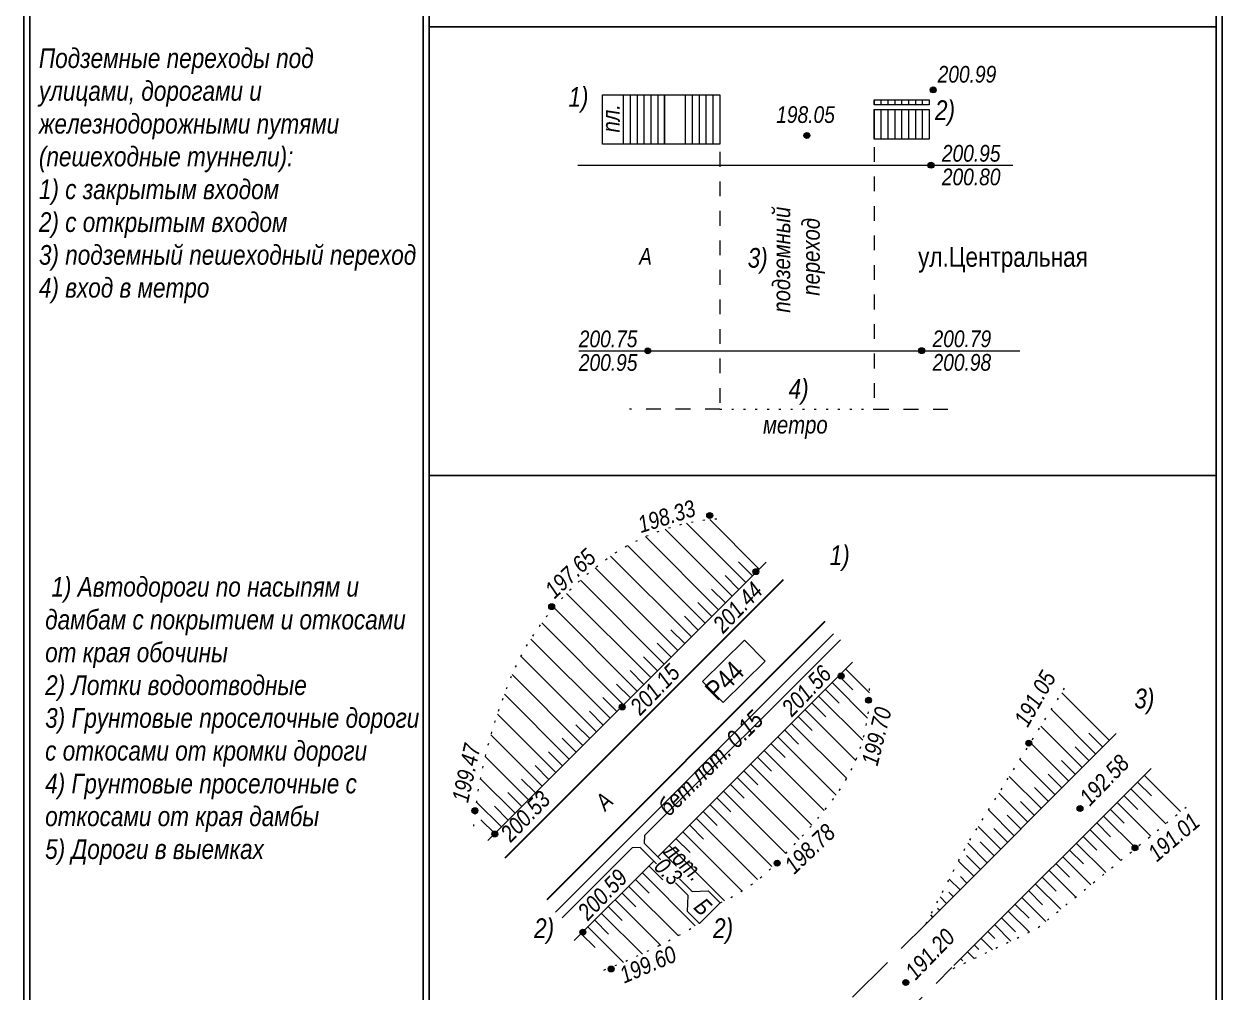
# Model space of a CAD drawing. Header units: metres. Extents: x -331 to 695, y -18 to 691.
# Drawn here: x 64.8 to 125.7, y 543.9 to 593.1 of the extents above; entities that cross this region are included whole.
import ezdxf
from ezdxf.enums import TextEntityAlignment as Align

# ---------------------------------------------------------------- set-up
doc = ezdxf.new("R2010")
doc.units = ezdxf.units.M
for name, pattern in [('СП-0.2х1.0', [1.2, 0.2, -1]), ('СП-1.5х1.5', [3, 1.5, -1.5]), ('СП-5х2', [7, 5, -2])]:
    doc.linetypes.add(name, pattern=pattern)
doc.layers.add('06 Ливневая канализация', color=7, linetype='Continuous', lineweight=30, true_color=0xa55200)
doc.layers.add('17 Рельеф', color=7, linetype='Continuous', lineweight=15, true_color=0xa55200)
doc.layers.add('15 Дорожная сеть', color=7, linetype='Continuous', lineweight=20)
doc.styles.add('СП_Д', font='ARIALNI.TTF')
doc.styles.add('СП_Р', font='ARIALN.TTF')

# ---------------------------------------------------------------- blocks, each defined once
blk = doc.blocks.new('*U779')
at = {"color": 0, "insert": (0, 0), "char_height": 1.7, "attachment_point": 8, "style": 'СП_Д', "bg_fill": 3, "box_fill_scale": 1, "bg_fill_color": 256, "bg_fill_transparency": 0}
blk.add_mtext('А', dxfattribs=at)
blk = doc.blocks.new('*U21')
at = {"color": 0, "lineweight": -2}
blk.add_lwpolyline([(0, 4, 0, 0.8, 0), (0, 2.6, 0, 0, 0), (0, 0, 0, 0, 0)], format="xyseb", dxfattribs=at)
blk = doc.blocks.new('*U563')
at = {"color": 0, "linetype": 'ByBlock', "lineweight": -2, "style": 'СП_Д'}
blk.add_attdef('АБК', text='', height=1.8, dxfattribs=at).set_placement((0, 0), align=Align.CENTER)
blk = doc.blocks.new('*U781')
at = {"color": 0, "insert": (0.12, 0), "char_height": 1.7, "attachment_point": 8, "style": 'СП_Д', "bg_fill": 3, "box_fill_scale": 1, "bg_fill_color": 256, "bg_fill_transparency": 0}
blk.add_mtext('Б', dxfattribs=at)
blk = doc.blocks.new('*U607')
at = {"style": 'СП_Р'}
blk.add_attdef('УЛИЦА', text='', height=2, dxfattribs=at).set_placement((0, 0), align=Align.MIDDLE)
blk = doc.blocks.new('СП_Точка')
at = {"linetype": 'Continuous', "lineweight": -2}
h = blk.add_hatch(color=0, dxfattribs=at)
h.dxf.hatch_style = 1
h.paths.add_polyline_path([(-0.15, 0, 1), (0.15, 0, 1)])
at = {"color": 0, "linetype": 'Continuous', "lineweight": 0}
blk.add_circle((0, 0), 0.15, dxfattribs=at)
blk = doc.blocks.new('*U697')
at = {"color": 0, "linetype": 'Continuous', "lineweight": -2, "xscale": 2, "yscale": 2, "zscale": 2}
blk.add_blockref('СП_Точка', (0, 0), dxfattribs=at)
at = {"color": 0, "linetype": 'Continuous', "lineweight": 15, "style": 'СП_Д'}
blk.add_attdef('Z', text='', height=1.7, dxfattribs=at).set_placement((0.57, 2.45), align=Align.TOP_LEFT)
blk = doc.blocks.new('*U698')
at = {"color": 0, "linetype": 'Continuous', "lineweight": -2, "xscale": 2, "yscale": 2, "zscale": 2}
blk.add_blockref('СП_Точка', (0, 0), dxfattribs=at)
at = {"color": 0, "linetype": 'Continuous', "lineweight": 15, "style": 'СП_Д'}
blk.add_attdef('Z', text='', height=1.7, dxfattribs=at).set_placement((-2.83, 2.99), align=Align.TOP_LEFT)
blk = doc.blocks.new('*U289')
at = {"color": 0, "lineweight": -2}
for p, q in [((0, 3), (0, 0)), ((0.7, 3), (0.7, 0)), ((1.4, 3), (1.4, 0)), ((2.1, 3), (2.1, 0)), ((2.8, 3), (2.8, 0)), ((3.5, 3), (3.5, 0)), ((4.2, 3), (4.2, 0)), ((4.9, 3), (4.9, 0))]:
    blk.add_line(p, q, dxfattribs=at)
blk.add_lwpolyline([(5.6, 3), (5.6, 0), (0, 0), (0, 3), (5.6, 3)], dxfattribs=at)
blk = doc.blocks.new('*U290')
at = {"color": 0, "lineweight": -2}
for p, q in [((0, 0.5), (0, 0)), ((0.7, 0.5), (0.7, 0)), ((1.4, 0.5), (1.4, 0)), ((2.1, 0.5), (2.1, 0)), ((2.8, 0.5), (2.8, 0)), ((3.5, 0.5), (3.5, 0)), ((4.2, 0.5), (4.2, 0)), ((4.9, 0.5), (4.9, 0))]:
    blk.add_line(p, q, dxfattribs=at)
blk.add_lwpolyline([(5.6, 0.5), (5.6, 0), (0, 0), (0, 0.5), (5.6, 0.5)], dxfattribs=at)
blk = doc.blocks.new('*U699')
at = {"color": 0, "linetype": 'Continuous', "lineweight": -2, "xscale": 2, "yscale": 2, "zscale": 2}
blk.add_blockref('СП_Точка', (0, 0), dxfattribs=at)
at = {"color": 0, "linetype": 'Continuous', "lineweight": 15, "style": 'СП_Д'}
blk.add_attdef('Z', text='', height=1.7, rotation=17.5463, dxfattribs=at).set_placement((-7.21, -0.07), align=Align.TOP_LEFT)
blk = doc.blocks.new('*U693')
at = {"color": 0, "linetype": 'Continuous', "lineweight": -2, "xscale": 2, "yscale": 2, "zscale": 2}
blk.add_blockref('СП_Точка', (0, 0), dxfattribs=at)
at = {"color": 0, "linetype": 'Continuous', "lineweight": 15, "style": 'СП_Д'}
blk.add_attdef('Z', text='', height=1.7, rotation=43.1246, dxfattribs=at).set_placement((-0.67, 2.17), align=Align.TOP_LEFT)
blk = doc.blocks.new('*U694')
at = {"color": 0, "linetype": 'Continuous', "lineweight": -2, "xscale": 2, "yscale": 2, "zscale": 2}
blk.add_blockref('СП_Точка', (0, 0), dxfattribs=at)
at = {"color": 0, "linetype": 'Continuous', "lineweight": 15, "style": 'СП_Д'}
blk.add_attdef('Z', text='', height=1.7, rotation=77.3456, dxfattribs=at).set_placement((-2.3, 1.39), align=Align.TOP_LEFT)
blk = doc.blocks.new('*U695')
at = {"color": 0, "linetype": 'Continuous', "lineweight": -2, "xscale": 2, "yscale": 2, "zscale": 2}
blk.add_blockref('СП_Точка', (0, 0), dxfattribs=at)
at = {"color": 0, "linetype": 'Continuous', "lineweight": 15, "style": 'СП_Д'}
blk.add_attdef('Z', text='', height=1.7, rotation=45.9184, dxfattribs=at).set_placement((0.49, 0.35), align=Align.TOP_LEFT)
blk = doc.blocks.new('*U696')
at = {"color": 0, "linetype": 'Continuous', "lineweight": -2, "xscale": 2, "yscale": 2, "zscale": 2}
blk.add_blockref('СП_Точка', (0, 0), dxfattribs=at)
at = {"color": 0, "linetype": 'Continuous', "lineweight": 15, "style": 'СП_Д'}
blk.add_attdef('Z', text='', height=1.7, rotation=45.9184, dxfattribs=at).set_placement((0.71, 0.34), align=Align.TOP_LEFT)
blk = doc.blocks.new('*U701')
at = {"color": 0, "linetype": 'Continuous', "lineweight": -2, "xscale": 2, "yscale": 2, "zscale": 2}
blk.add_blockref('СП_Точка', (0, 0), dxfattribs=at)
at = {"color": 0, "linetype": 'Continuous', "lineweight": 15, "style": 'СП_Д'}
blk.add_attdef('Z', text='', height=1.7, rotation=45.9184, dxfattribs=at).set_placement((-4.46, -5.08), align=Align.TOP_LEFT)
blk = doc.blocks.new('*U702')
at = {"color": 0, "linetype": 'Continuous', "lineweight": -2, "xscale": 2, "yscale": 2, "zscale": 2}
blk.add_blockref('СП_Точка', (0, 0), dxfattribs=at)
at = {"color": 0, "linetype": 'Continuous', "lineweight": 15, "style": 'СП_Д'}
blk.add_attdef('Z', text='', height=1.7, rotation=45.9184, dxfattribs=at).set_placement((-0.63, 2.36), align=Align.TOP_LEFT)
blk = doc.blocks.new('*U703')
at = {"color": 0, "linetype": 'Continuous', "lineweight": -2, "xscale": 2, "yscale": 2, "zscale": 2}
blk.add_blockref('СП_Точка', (0, 0), dxfattribs=at)
at = {"color": 0, "linetype": 'Continuous', "lineweight": 15, "style": 'СП_Д'}
blk.add_attdef('Z', text='', height=1.7, rotation=45.9184, dxfattribs=at).set_placement((-6.14, -2.96), align=Align.TOP_LEFT)
blk = doc.blocks.new('*U704')
at = {"color": 0, "linetype": 'Continuous', "lineweight": -2, "xscale": 2, "yscale": 2, "zscale": 2}
blk.add_blockref('СП_Точка', (0, 0), dxfattribs=at)
at = {"color": 0, "linetype": 'Continuous', "lineweight": 15, "style": 'СП_Д'}
blk.add_attdef('Z', text='', height=1.7, rotation=23.2163, dxfattribs=at).set_placement((0.93, 0.19), align=Align.TOP_LEFT)
blk = doc.blocks.new('*U674')
at = {"color": 0, "linetype": 'Continuous', "lineweight": -2, "xscale": 2, "yscale": 2, "zscale": 2}
blk.add_blockref('СП_Точка', (0, 0), dxfattribs=at)
at = {"color": 0, "linetype": 'Continuous', "lineweight": 15, "style": 'СП_Д'}
blk.add_attdef('Z', text='', height=1.7, rotation=43.553, dxfattribs=at).set_placement((0.78, 0.23), align=Align.TOP_LEFT)
blk = doc.blocks.new('*U675')
at = {"color": 0, "linetype": 'Continuous', "lineweight": -2, "xscale": 2, "yscale": 2, "zscale": 2}
blk.add_blockref('СП_Точка', (0, 0), dxfattribs=at)
at = {"color": 0, "linetype": 'Continuous', "lineweight": 15, "style": 'СП_Д'}
blk.add_attdef('Z', text='', height=1.7, rotation=75.8774, dxfattribs=at).set_placement((-0.68, -6.06), align=Align.TOP_LEFT)
blk = doc.blocks.new('*U706')
at = {"color": 0, "linetype": 'Continuous', "lineweight": -2, "xscale": 2, "yscale": 2, "zscale": 2}
blk.add_blockref('СП_Точка', (0, 0), dxfattribs=at)
at = {"color": 0, "linetype": 'Continuous', "lineweight": 15, "style": 'СП_Д'}
blk.add_attdef('Z', text='', height=1.7, rotation=45.9184, dxfattribs=at).set_placement((-0.03, 1.56), align=Align.TOP_LEFT)
blk = doc.blocks.new('*U707')
at = {"color": 0, "linetype": 'Continuous', "lineweight": -2, "xscale": 2, "yscale": 2, "zscale": 2}
blk.add_blockref('СП_Точка', (0, 0), dxfattribs=at)
at = {"color": 0, "linetype": 'Continuous', "lineweight": 15, "style": 'СП_Д'}
blk.add_attdef('Z', text='', height=1.7, rotation=60.4531, dxfattribs=at).set_placement((-1.45, 2.62), align=Align.TOP_LEFT)
blk = doc.blocks.new('*U708')
at = {"color": 0, "linetype": 'Continuous', "lineweight": -2, "xscale": 2, "yscale": 2, "zscale": 2}
blk.add_blockref('СП_Точка', (0, 0), dxfattribs=at)
at = {"color": 0, "linetype": 'Continuous', "lineweight": 15, "style": 'СП_Д'}
blk.add_attdef('Z', text='', height=1.7, rotation=40.5332, dxfattribs=at).set_placement((1.34, -0.02), align=Align.TOP_LEFT)
blk = doc.blocks.new('*U281')
at = {"color": 0, "lineweight": -2}
for p, q in [((2.1, 5), (2.1, 0)), ((2.8, 5), (2.8, 0)), ((3.5, 5), (3.5, 0)), ((4.2, 5), (4.2, 0)), ((4.9, 5), (4.9, 0)), ((5.6, 5), (5.6, 0))]:
    blk.add_line(p, q, dxfattribs=at)
blk.add_lwpolyline([(6.3, 5), (6.3, 0), (0, 0), (0, 5), (6.3, 5)], dxfattribs=at)
blk = doc.blocks.new('*U282')
at = {"color": 0, "lineweight": -2}
for p, q in [((2.1, 5), (2.1, 0)), ((2.8, 5), (2.8, 0)), ((3.5, 5), (3.5, 0)), ((4.2, 5), (4.2, 0)), ((4.9, 5), (4.9, 0))]:
    blk.add_line(p, q, dxfattribs=at)
blk.add_lwpolyline([(5.6, 5), (5.6, 0), (0, 0), (0, 5), (5.6, 5)], dxfattribs=at)
blk = doc.blocks.new('*U727')
at = {"color": 0, "linetype": 'Continuous', "lineweight": 15, "style": 'СП_Д'}
blk.add_attdef('d-_001', (-3.46, -0.89), '', height=1.8, dxfattribs=at)
blk = doc.blocks.new('*U660')
at = {"color": 0, "linetype": 'Continuous', "lineweight": 15}
blk.add_line((-5.78, -3.94), (-0.41, -0.28), dxfattribs=at)
at = {"color": 0, "linetype": 'Continuous', "lineweight": -2, "xscale": 2, "yscale": 2, "zscale": 2}
blk.add_blockref('СП_Точка', (0, 0), dxfattribs=at)
at = {"color": 0, "linetype": 'Continuous', "lineweight": 15, "style": 'СП_Д'}
for tag, p in [('Z', (-5.89, -3.6)), ('H', (-4.54, -5.58))]:
    blk.add_attdef(tag, text='', height=1.7, rotation=34.3186, dxfattribs=at).set_placement(p, align=Align.BOTTOM_LEFT)
blk = doc.blocks.new('*U661')
at = {"color": 0, "linetype": 'Continuous', "lineweight": -2, "xscale": 2, "yscale": 2, "zscale": 2}
blk.add_blockref('СП_Точка', (0, 0), dxfattribs=at)
at = {"color": 0, "linetype": 'Continuous', "lineweight": 15, "style": 'СП_Д'}
for tag, p in [('Z', (0.83, 0.96)), ('H', (2.18, -1.03))]:
    blk.add_attdef(tag, text='', height=1.7, rotation=34.2271, dxfattribs=at).set_placement(p, align=Align.BOTTOM_LEFT)
blk = doc.blocks.new('*U662')
at = {"color": 0, "linetype": 'Continuous', "lineweight": -2, "xscale": 2, "yscale": 2, "zscale": 2}
blk.add_blockref('СП_Точка', (0, 0), dxfattribs=at)
at = {"color": 0, "linetype": 'Continuous', "lineweight": 15, "style": 'СП_Д'}
for tag, p in [('H', (-0.16, 2.4)), ('Z', (1.19, 0.42))]:
    blk.add_attdef(tag, text='', height=1.7, rotation=34.2189, dxfattribs=at).set_placement(p, align=Align.TOP_LEFT)
blk = doc.blocks.new('*U628')
at = {"color": 0, "linetype": 'Continuous', "lineweight": -2}
blk.add_lwpolyline([(-3, -1.5), (3, -1.5), (3, 1.5), (-3, 1.5)], close=True, dxfattribs=at)
at = {"color": 0, "linetype": 'Continuous', "lineweight": -2, "style": 'СП_Р'}
blk.add_attdef('ИНДЕКС_001', (-0.95, -1), '', height=2, dxfattribs=at)

msp = doc.modelspace()

# ---------------------------------------------------------------- linework, layer by layer
at = {"ltscale": 0.5}
msp.add_lwpolyline([(65.1, 514.504), (85.1, 514.504), (85.1, 674.235), (65.1, 674.235)], close=True, dxfattribs=at)
at = {"color": 253, "ltscale": 0.5}
for points in [[(85.4, 592.929), (125.4, 592.929)], [(85.4, 570.129), (125.4, 570.129)]]:
    msp.add_lwpolyline(points, dxfattribs=at)
at = {"layer": '15 Дорожная сеть', "linetype": 'СП-1.5х1.5', "lineweight": 15, "ltscale": 0.5}
msp.add_lwpolyline([(108.013, 586.819), (108.013, 573.491), (111.989, 573.491)], dxfattribs=at)
at = {"layer": '15 Дорожная сеть', "linetype": 'Continuous', "lineweight": 15, "ltscale": 0.5}
for points in [[(92.955, 585.904), (115.062, 585.904)], [(94.354, 576.46), (115.426, 576.46)]]:
    msp.add_lwpolyline(points, dxfattribs=at)
at = {"layer": '15 Дорожная сеть', "linetype": 'СП-0.2х1.0', "lineweight": 15, "ltscale": 0.5, "flags": 128}
msp.add_lwpolyline([(100.174, 573.491), (108.013, 573.491)], dxfattribs=at)
at = {"layer": '15 Дорожная сеть', "linetype": 'Continuous', "lineweight": 30, "ltscale": 0.5}
for points in [[(89.267, 550.689), (103.409, 564.831)], [(91.388, 548.568), (105.53, 562.71)]]:
    msp.add_lwpolyline(points, dxfattribs=at)
at = {"layer": '15 Дорожная сеть', "linetype": 'Continuous', "ltscale": 0.5}
msp.add_lwpolyline([(106.298, 561.777), (96.35, 551.829), (96.327, 551.426), (98.774, 548.979), (99.585, 549.012), (100.196, 548.401), (99.141, 547.345), (98.529, 547.957), (98.562, 548.767), (96.115, 551.214), (95.713, 551.192), (92.156, 547.635)], dxfattribs=at)
at = {"layer": '15 Дорожная сеть', "linetype": 'СП-5х2', "lineweight": 15, "ltscale": 0.5, "flags": 128}
for points in [[(92.056, 528.768), (110.66, 547.335)], [(93.842, 526.982), (111.97, 545.11)]]:
    msp.add_lwpolyline(points, dxfattribs=at)
at = {"layer": '17 Рельеф', "color": 0, "linetype": 'СП-0.2х1.0', "lineweight": 15, "ltscale": 0.5, "flags": 128}
for points in [[(87.665, 552.291, -0.066833), (89.167, 558.827, -0.148671), (93.848, 565.446, -0.162328), (100.3, 567.94)], [(100.196, 548.401, 0.101694), (103.524, 550.917, 0.034015), (105.948, 553.688, 0.18234), (107.759, 559.789)], [(94.277, 544.986, 0.039869), (99.141, 547.345, 0.169655)]]:
    msp.add_lwpolyline(points, format="xyb", dxfattribs=at)
at = {"layer": '17 Рельеф', "color": 0, "lineweight": 15, "ltscale": 0.5}
for points in [[(98.472, 567.698), (101.49, 564.68)], [(99.659, 567.891), (102.18, 565.37)], [(96.393, 567.018), (100.11, 563.301)], [(100.8, 563.99), (97.389, 567.402)], [(99.421, 562.611), (95.473, 566.559)], [(94.622, 566.03), (98.731, 561.921)], [(88.383, 551.573), (102.525, 565.715)], [(98.041, 561.231), (93.836, 565.436)], [(101.128, 565.732), (101.835, 565.025)], [(97.351, 560.541), (93.084, 564.808)], [(100.438, 565.042), (101.145, 564.335)], [(92.381, 564.131), (96.661, 559.851)], [(99.748, 564.353), (100.455, 563.646)], [(91.727, 563.406), (95.971, 559.161)], [(99.766, 562.956), (99.058, 563.663)], [(98.369, 562.973), (99.076, 562.266)], [(95.281, 558.472), (91.121, 562.632)], [(97.679, 562.283), (98.386, 561.576)], [(94.592, 557.782), (90.566, 561.807)], [(97.696, 560.886), (96.989, 561.593)], [(90.063, 560.931), (93.902, 557.092)], [(96.299, 560.903), (97.006, 560.196)], [(97.021, 550.733), (106.918, 560.629)], [(107.782, 559.076), (106.573, 560.284)], [(89.615, 559.999), (93.212, 556.402)], [(95.609, 560.213), (96.316, 559.506)], [(106.228, 559.94), (106.935, 559.232)], [(94.919, 559.524), (95.626, 558.817)], [(106.246, 558.543), (105.538, 559.25)], [(105.883, 559.595), (107.682, 557.796)], [(92.522, 555.712), (89.228, 559.006)], [(94.229, 558.834), (94.936, 558.127)], [(104.849, 558.56), (105.556, 557.853)], [(107.436, 556.663), (105.194, 558.905)], [(88.868, 557.986), (91.832, 555.022)], [(94.247, 557.437), (93.54, 558.144)], [(104.866, 557.163), (104.159, 557.87)], [(104.504, 558.215), (107.077, 555.642)], [(92.85, 557.454), (93.557, 556.747)], [(103.814, 557.525), (106.623, 554.716)], [(88.54, 556.934), (91.142, 554.332)], [(92.16, 556.764), (92.867, 556.057)], [(103.124, 556.835), (106.085, 553.874)], [(104.176, 556.473), (103.469, 557.18)], [(92.177, 555.367), (91.47, 556.074)], [(105.484, 553.095), (102.434, 556.145)], [(102.779, 556.49), (103.486, 555.783)], [(88.252, 555.843), (90.452, 553.643)], [(101.744, 555.455), (104.856, 552.344)], [(102.796, 555.093), (102.089, 555.8)], [(90.78, 555.384), (91.487, 554.677)], [(102.106, 554.403), (101.399, 555.111)], [(88.008, 554.707), (89.763, 552.953)], [(90.797, 553.987), (90.09, 554.695)], [(100.709, 554.421), (101.417, 553.714)], [(104.202, 551.618), (101.054, 554.766)], [(89.4, 554.005), (90.107, 553.298)], [(100.727, 553.024), (100.02, 553.731)], [(100.365, 554.076), (103.524, 550.917)], [(89.073, 552.263), (87.81, 553.525)], [(88.71, 553.315), (89.418, 552.608)], [(99.33, 553.041), (100.037, 552.334)], [(88.021, 552.625), (88.728, 551.918)], [(92.776, 546.487), (96.809, 550.52)], [(95.898, 548.195), (95.191, 548.902)], [(94.501, 548.212), (95.208, 547.505)], [(97.166, 546.237), (94.846, 548.557)], [(94.518, 546.815), (93.811, 547.522)], [(94.156, 547.867), (96.237, 545.786)], [(93.466, 547.177), (95.274, 545.369)], [(93.828, 546.125), (93.121, 546.832)]]:
    msp.add_lwpolyline(points, dxfattribs=at)
at = {"layer": '17 Рельеф', "color": 0, "linetype": 'СП-0.2х1.0', "lineweight": 15, "ltscale": 0.5, "flags": 128}
for points in [[(110.66, 547.335), (112.789, 551.458), (117.821, 559.503)], [(112.036, 545.068), (116.289, 547.086), (123.978, 553.347)]]:
    msp.add_lwpolyline(points, dxfattribs=at)
at = {"layer": '17 Рельеф', "color": 0, "linetype": 'Continuous', "lineweight": 15, "ltscale": 0.5}
for points in [[(119.979, 556.655), (117.555, 559.079)], [(119.289, 555.964), (117.024, 558.229)], [(118.598, 555.274), (116.493, 557.38)], [(110.66, 547.335), (120.324, 557)], [(119.634, 556.31), (118.927, 557.017)], [(115.961, 556.53), (117.908, 554.584)], [(118.944, 555.619), (118.237, 556.326)], [(117.218, 553.893), (115.43, 555.681)], [(117.546, 555.636), (118.253, 554.929)], [(112.072, 545.212), (122.092, 555.232)], [(116.516, 553.191), (114.887, 554.82)], [(117.563, 554.239), (116.856, 554.946)], [(123.597, 553.037), (121.747, 554.887)], [(116.873, 553.548), (116.166, 554.255)], [(121.056, 554.196), (122.835, 552.416)], [(122.108, 553.834), (121.401, 554.541)], [(114.356, 553.971), (115.825, 552.501)], [(120.71, 553.85), (121.417, 553.143)], [(113.824, 553.121), (115.135, 551.811)], [(116.171, 552.846), (115.463, 553.553)], [(120.019, 553.159), (120.726, 552.452)], [(120.365, 553.505), (122.073, 551.796)], [(115.48, 552.156), (114.785, 552.851)], [(119.328, 552.468), (120.035, 551.761)], [(119.674, 552.814), (121.311, 551.176)], [(113.305, 552.284), (114.456, 551.132)], [(114.802, 551.477), (114.095, 552.184)], [(119.344, 551.07), (118.637, 551.777)], [(120.55, 550.555), (118.982, 552.123)], [(113.766, 550.442), (112.775, 551.433)], [(113.404, 551.494), (114.111, 550.787)], [(118.291, 551.432), (119.788, 549.935)], [(113.421, 550.097), (112.714, 550.804)], [(117.6, 550.741), (119.026, 549.315)], [(118.653, 550.379), (117.946, 551.086)], [(112.305, 550.522), (113.076, 549.751)], [(118.264, 548.694), (116.909, 550.049)], [(117.255, 550.395), (117.95, 549.7)], [(112.385, 549.061), (111.835, 549.612)], [(112.4, 549.736), (112.731, 549.406)], [(116.218, 549.358), (117.503, 548.074)], [(117.271, 548.997), (116.564, 549.704)], [(111.82, 548.936), (112.04, 548.716)], [(116.58, 548.306), (115.873, 549.013)], [(111.24, 548.136), (111.35, 548.026)], [(111.695, 548.371), (111.365, 548.701)], [(115.889, 547.615), (115.182, 548.322)], [(115.527, 548.667), (116.741, 547.454)], [(111.005, 547.68), (110.895, 547.79)], [(115.198, 546.924), (114.491, 547.631)], [(115.908, 546.905), (114.836, 547.976)], [(114.153, 546.586), (113.8, 546.94)], [(114.145, 547.285), (114.97, 546.46)], [(114.033, 546.015), (113.454, 546.594)], [(113.096, 545.571), (112.763, 545.903)], [(113.337, 546.021), (113.109, 546.249)], [(112.418, 545.558), (112.522, 545.453)]]:
    msp.add_lwpolyline(points, dxfattribs=at)

# ---------------------------------------------------------------- block references
at = {"layer": '06 Ливневая канализация', "color": 0, "linetype": 'Continuous', "lineweight": 20}
ref = msp.add_blockref('*U727', (99.721, 555.521), dxfattribs=dict(at, xscale=0.4999999999999999, yscale=0.4999999999999999, zscale=0.4999999999999999, rotation=45.00000000000369))
ref.add_attrib('d-_001', 'бет', (97.581, 552.746), dxfattribs={"layer": '0', "color": 0, "linetype": 'Continuous', "lineweight": 15, "height": 0.9, "rotation": 45, "style": 'СП_Д'})
ref.add_attrib('d-_002', '.', (99.004, 554.168), dxfattribs={"layer": '0', "color": 0, "linetype": 'Continuous', "lineweight": 15, "height": 0.9, "rotation": 45, "style": 'СП_Д'})
ref.add_attrib('d-_003', 'лот', (99.206, 554.371), dxfattribs={"layer": '0', "color": 0, "linetype": 'Continuous', "lineweight": 15, "height": 0.9, "rotation": 45, "style": 'СП_Д'})
ref.add_attrib('d-_004', '. 0.15', (100.631, 555.795), dxfattribs={"layer": '0', "color": 0, "linetype": 'Continuous', "lineweight": 15, "height": 0.9, "rotation": 45, "style": 'СП_Д'})
at = {"layer": '15 Дорожная сеть', "color": 0, "linetype": 'Continuous', "lineweight": 20, "ltscale": 2, "xscale": 0.5, "yscale": 0.5, "zscale": 0.5}
for name, p in [('*U281', (94.215, 586.969)), ('*U282', (97.365, 586.969)), ('*U290', (108.013, 588.969)), ('*U289', (108.013, 587.219))]:
    msp.add_blockref(name, p, dxfattribs=at)
at = {"layer": '15 Дорожная сеть', "color": 0, "linetype": 'Continuous', "lineweight": 20, "ltscale": 0.5}
ref = msp.add_blockref('*U698', (104.598, 587.403), dxfattribs=dict(at, xscale=0.5, yscale=0.5, zscale=0.5))
ref.add_attrib('Z_001', '198.05', (103.04, 588.044), dxfattribs={"layer": '0', "color": 0, "linetype": 'Continuous', "lineweight": 15, "height": 0.85, "style": 'СП_Д'})
at = {"layer": '15 Дорожная сеть', "color": 0, "linetype": 'Continuous', "lineweight": 20, "ltscale": 2, "xscale": 0.5, "yscale": 0.5, "zscale": 0.5, "rotation": 89.99999999999999}
msp.add_blockref('*U563', (95.08, 588.279), dxfattribs=at).add_auto_attribs({'АБК': 'пл.'})
at = {"layer": '15 Дорожная сеть', "color": 0, "linetype": 'Continuous', "lineweight": 20, "ltscale": 2, "xscale": 0.4999999999999996, "yscale": 0.4999999999999996, "zscale": 0.4999999999999996}
for p, rotation in [((95.265, 588.219), 270), ((110.463, 587.931), 89.99999999999999)]:
    msp.add_blockref('*U21', p, dxfattribs=dict(at, rotation=rotation))
at = {"layer": '15 Дорожная сеть', "color": 0, "linetype": 'Continuous', "lineweight": 20, "ltscale": 0.5, "xscale": 0.4999999999999999, "yscale": 0.4999999999999999, "zscale": 0.4999999999999999}
msp.add_blockref('*U779', (96.395, 580.836), dxfattribs=at)
at = {"layer": '15 Дорожная сеть', "color": 0, "linetype": 'Continuous', "lineweight": 20, "ltscale": 0.5, "xscale": 0.5, "yscale": 0.5, "zscale": 0.5}
msp.add_blockref('*U607', (114.565, 581.083), dxfattribs=at).add_auto_attribs({'УЛИЦА': 'ул.Центральная'})
at = {"layer": '15 Дорожная сеть', "lineweight": 20, "ltscale": 0.5}
ref = msp.add_blockref('*U628', (100.882, 560.169), dxfattribs=dict(at, xscale=0.5, yscale=0.5, zscale=0.5, rotation=44.62594819011641))
ref.add_attrib('ИНДЕКС_001', 'Р', (100.033, 558.629), dxfattribs={"layer": '0', "color": 0, "linetype": 'Continuous', "lineweight": -2, "height": 1, "rotation": 44.62595, "style": 'СП_Р'})
ref.add_attrib('ИНДЕКС_002', '44', (100.577, 559.166), dxfattribs={"layer": '0', "color": 0, "linetype": 'Continuous', "lineweight": -2, "height": 1, "rotation": 44.62595, "style": 'СП_Р'})
at = {"layer": '17 Рельеф', "color": 0, "linetype": 'Continuous', "lineweight": 20, "ltscale": 0.5}
ref = msp.add_blockref('*U697', (111.019, 589.721), dxfattribs=dict(at, xscale=0.5, yscale=0.5, zscale=0.5))
ref.add_attrib('Z_001', '200.99', (111.245, 590.093), dxfattribs={"layer": '0', "color": 0, "linetype": 'Continuous', "lineweight": 15, "height": 0.85, "style": 'СП_Д'})
at = {"layer": '17 Рельеф', "color": 0, "linetype": 'Continuous', "lineweight": 20}
ref = msp.add_blockref('*U662', (110.907, 585.892), dxfattribs=dict(at, xscale=0.5, yscale=0.5, zscale=0.5, rotation=325.7917168047741))
ref.add_attrib('H_001', '200.95', (111.459, 586.075), dxfattribs={"layer": '0', "color": 0, "linetype": 'Continuous', "lineweight": 15, "height": 0.85, "rotation": 0.01061, "style": 'СП_Д'})
ref.add_attrib('Z_001', '200.80', (111.459, 584.875), dxfattribs={"layer": '0', "color": 0, "linetype": 'Continuous', "lineweight": 15, "height": 0.85, "rotation": 0.01061, "style": 'СП_Д'})
ref = msp.add_blockref('*U660', (96.51, 576.458), dxfattribs=dict(at, xscale=0.5, yscale=0.5, zscale=0.5, rotation=325.7917168047741))
ref.add_attrib('H_001', '200.95', (93.006, 575.44), dxfattribs={"layer": '0', "color": 0, "linetype": 'Continuous', "lineweight": 15, "height": 0.85, "rotation": 0.11035, "style": 'СП_Д'})
ref.add_attrib('Z_001', '200.75', (93.004, 576.64), dxfattribs={"layer": '0', "color": 0, "linetype": 'Continuous', "lineweight": 15, "height": 0.85, "rotation": 0.11035, "style": 'СП_Д'})
ref = msp.add_blockref('*U661', (110.433, 576.47), dxfattribs=dict(at, xscale=0.5, yscale=0.5, zscale=0.5, rotation=325.7917168047741))
ref.add_attrib('H_001', '200.98', (110.987, 575.448), dxfattribs={"layer": '0', "color": 0, "linetype": 'Continuous', "lineweight": 15, "height": 0.85, "rotation": 0.01887, "style": 'СП_Д'})
ref.add_attrib('Z_001', '200.79', (110.986, 576.648), dxfattribs={"layer": '0', "color": 0, "linetype": 'Continuous', "lineweight": 15, "height": 0.85, "rotation": 0.01887, "style": 'СП_Д'})
at = {"layer": '17 Рельеф', "color": 0, "linetype": 'Continuous', "lineweight": 20, "ltscale": 0.5}
ref = msp.add_blockref('*U699', (99.658, 568.088), dxfattribs=dict(at, xscale=0.5, yscale=0.5, zscale=0.5))
ref.add_attrib('Z_001', '198.33', (96.17, 567.194), dxfattribs={"layer": '0', "color": 0, "linetype": 'Continuous', "lineweight": 15, "height": 0.85, "rotation": 17.54631, "style": 'СП_Д'})
ref = msp.add_blockref('*U693', (91.626, 563.456), dxfattribs=dict(at, xscale=0.5, yscale=0.5, zscale=0.5))
ref.add_attrib('Z_001', '197.65', (91.769, 563.82), dxfattribs={"layer": '0', "color": 0, "linetype": 'Continuous', "lineweight": 15, "height": 0.85, "rotation": 43.12463, "style": 'СП_Д'})
ref = msp.add_blockref('*U701', (102.005, 565.234), dxfattribs=dict(at, xscale=0.5, yscale=0.5, zscale=0.5))
ref.add_attrib('Z_001', '201.44', (100.348, 562.057), dxfattribs={"layer": '0', "color": 0, "linetype": 'Continuous', "lineweight": 15, "height": 0.85, "rotation": 45.91836, "style": 'СП_Д'})
ref = msp.add_blockref('*U696', (95.21, 558.353), dxfattribs=dict(at, xscale=0.5, yscale=0.5, zscale=0.5))
ref.add_attrib('Z_001', '201.15', (96.137, 557.887), dxfattribs={"layer": '0', "color": 0, "linetype": 'Continuous', "lineweight": 15, "height": 0.85, "rotation": 45.91836, "style": 'СП_Д'})
ref = msp.add_blockref('*U703', (106.338, 559.933), dxfattribs=dict(at, xscale=0.5, yscale=0.5, zscale=0.5))
ref.add_attrib('Z_001', '201.56', (103.842, 557.82), dxfattribs={"layer": '0', "color": 0, "linetype": 'Continuous', "lineweight": 15, "height": 0.85, "rotation": 45.91836, "style": 'СП_Д'})
ref = msp.add_blockref('*U707', (115.877, 556.513), dxfattribs=dict(at, xscale=0.5, yscale=0.5, zscale=0.5))
ref.add_attrib('Z_001', '191.05', (115.821, 557.277), dxfattribs={"layer": '0', "color": 0, "linetype": 'Continuous', "lineweight": 15, "height": 0.85, "rotation": 60.45307, "style": 'СП_Д'})
ref = msp.add_blockref('*U675', (107.733, 558.697), dxfattribs=dict(at, xscale=0.5, yscale=0.5, zscale=0.5))
ref.add_attrib('Z_001', '199.70', (108.185, 555.319), dxfattribs={"layer": '0', "color": 0, "linetype": 'Continuous', "lineweight": 15, "height": 0.85, "rotation": 75.87744, "style": 'СП_Д'})
ref = msp.add_blockref('*U694', (87.72, 553.088), dxfattribs=dict(at, xscale=0.5, yscale=0.5, zscale=0.5))
ref.add_attrib('Z_001', '199.47', (87.371, 553.453), dxfattribs={"layer": '0', "color": 0, "linetype": 'Continuous', "lineweight": 15, "height": 0.85, "rotation": 77.3456, "style": 'СП_Д'})
ref = msp.add_blockref('*U706', (118.481, 553.197), dxfattribs=dict(at, xscale=0.5, yscale=0.5, zscale=0.5))
ref.add_attrib('Z_001', '192.58', (118.978, 553.277), dxfattribs={"layer": '0', "color": 0, "linetype": 'Continuous', "lineweight": 15, "height": 0.85, "rotation": 45.91836, "style": 'СП_Д'})
ref = msp.add_blockref('*U695', (88.734, 551.898), dxfattribs=dict(at, xscale=0.5, yscale=0.5, zscale=0.5))
ref.add_attrib('Z_001', '200.53', (89.55, 551.437), dxfattribs={"layer": '0', "color": 0, "linetype": 'Continuous', "lineweight": 15, "height": 0.85, "rotation": 45.91836, "style": 'СП_Д'})
ref = msp.add_blockref('*U674', (103.084, 550.42), dxfattribs=dict(at, xscale=0.5, yscale=0.5, zscale=0.5))
ref.add_attrib('Z_001', '198.78', (103.956, 549.815), dxfattribs={"layer": '0', "color": 0, "linetype": 'Continuous', "lineweight": 15, "height": 0.85, "rotation": 43.55301, "style": 'СП_Д'})
ref = msp.add_blockref('*U708', (121.275, 551.2), dxfattribs=dict(at, xscale=0.5, yscale=0.5, zscale=0.5))
ref.add_attrib('Z_001', '191.01', (122.388, 550.448), dxfattribs={"layer": '0', "color": 0, "linetype": 'Continuous', "lineweight": 15, "height": 0.85, "rotation": 40.53321, "style": 'СП_Д'})
ref = msp.add_blockref('*U702', (93.214, 546.911), dxfattribs=dict(at, xscale=0.5, yscale=0.5, zscale=0.5))
ref.add_attrib('Z_001', '200.59', (93.472, 547.459), dxfattribs={"layer": '0', "color": 0, "linetype": 'Continuous', "lineweight": 15, "height": 0.85, "rotation": 45.91836, "style": 'СП_Д'})
ref = msp.add_blockref('*U706', (109.622, 544.353), dxfattribs=dict(at, xscale=0.5, yscale=0.5, zscale=0.5))
ref.add_attrib('Z_001', '191.20', (110.12, 544.433), dxfattribs={"layer": '0', "color": 0, "linetype": 'Continuous', "lineweight": 15, "height": 0.85, "rotation": 45.91836, "style": 'СП_Д'})
ref = msp.add_blockref('*U704', (94.647, 545.038), dxfattribs=dict(at, xscale=0.5, yscale=0.5, zscale=0.5))
ref.add_attrib('Z_001', '199.60', (95.314, 544.291), dxfattribs={"layer": '0', "color": 0, "linetype": 'Continuous', "lineweight": 15, "height": 0.85, "rotation": 23.21629, "style": 'СП_Д'})

# ---------------------------------------------------------------- texts
at = {"color": 7, "lineweight": 13, "char_height": 1, "width": 19.01215, "attachment_point": 1, "style": 'СП_Д'}
for s, insert in [('Подземные переходы под улицами, дорогами и железнодорожными путями (пешеходные туннели):\\P1) с закрытым входом\\P2) с открытым входом\\P3) подземный пешеходный переход\\P4) вход в метро', (65.56, 591.838)), (' 1) Автодороги по насыпям и дамбам с покрытием и откосами от края обочины \\P2) Лотки водоотводные\\P3) Грунтовые проселочные дороги с откосами от кромки дороги        4) Грунтовые проселочные с откосами от края дамбы\\P5) Дороги в выемках', (65.878, 564.967))]:
    msp.add_mtext(s, dxfattribs=dict(at, insert=insert))
at = {"color": 212, "lineweight": 13, "true_color": 0xe000e0, "char_height": 1, "width": 1, "attachment_point": 5, "style": 'СП_Д'}
for s, insert in [('1)', (92.985, 589.216)), ('2)', (111.619, 588.543)), ('3)', (102.097, 581.035)), ('4)', (104.178, 574.374)), ('1)', (106.266, 565.921)), ('3)', (121.751, 558.637)), ('2)', (91.242, 546.962)), ('2)', (100.34, 546.962))]:
    msp.add_mtext(s, dxfattribs=dict(at, insert=insert))
at = {"layer": '15 Дорожная сеть', "linetype": 'Continuous', "ltscale": 0.5, "insert": (104.187, 581.092), "char_height": 0.9, "attachment_point": 5, "rotation": 90, "style": 'СП_Д'}
msp.add_mtext('подземный\\P переход', dxfattribs=at)
at = {"layer": '15 Дорожная сеть', "linetype": 'Continuous', "ltscale": 0.5, "insert": (104.011, 572.569), "char_height": 0.9, "attachment_point": 5, "style": 'СП_Д'}
msp.add_mtext('метро', dxfattribs=at)

# ---------------------------------------------------------------- next in the draw order: linework, layer by layer
at = {"layer": '15 Дорожная сеть', "linetype": 'СП-1.5х1.5', "lineweight": 15, "ltscale": 0.5}
msp.add_lwpolyline([(100.174, 586.569), (100.174, 573.491), (95.588, 573.491)], dxfattribs=at)

# ---------------------------------------------------------------- next in the draw order: texts
at = {"layer": '06 Ливневая канализация', "color": 0, "linetype": 'Continuous', "ltscale": 0.5, "insert": (97.542, 549.999), "char_height": 0.85, "attachment_point": 5, "rotation": 315, "style": 'СП_Д', "bg_fill": 3, "box_fill_scale": 1, "bg_fill_color": 256, "bg_fill_transparency": 0}
msp.add_mtext('0.3', dxfattribs=at)

# ---------------------------------------------------------------- next in the draw order: linework, layer by layer
at = {"layer": '17 Рельеф', "color": 0, "lineweight": 15, "ltscale": 0.5}
msp.add_lwpolyline([(96.588, 548.885), (95.88, 549.592)], dxfattribs=at)

# ---------------------------------------------------------------- next in the draw order: texts
at = {"layer": '06 Ливневая канализация', "color": 0, "linetype": 'Continuous', "ltscale": 0.5, "insert": (98.366, 550.489), "char_height": 0.85, "attachment_point": 5, "rotation": 315, "style": 'СП_Д', "bg_fill": 3, "box_fill_scale": 1, "bg_fill_color": 256, "bg_fill_transparency": 0}
msp.add_mtext('лот.', dxfattribs=at)

# ---------------------------------------------------------------- next in the draw order: linework, layer by layer
at = {"color": 0, "linetype": 'Continuous', "ltscale": 0.5}
msp.add_lwpolyline([(64.8, 514.204), (125.7, 514.204), (125.7, 686.186), (64.8, 686.186)], close=True, dxfattribs=at)
at = {"ltscale": 0.5}
msp.add_lwpolyline([(85.4, 514.204), (125.4, 514.204), (125.4, 674.235), (85.4, 674.235)], close=True, dxfattribs=at)
at = {"layer": '15 Дорожная сеть', "linetype": 'Continuous', "ltscale": 0.5}
msp.add_lwpolyline([(91.811, 547.927), (105.953, 562.069)], dxfattribs=at)
at = {"layer": '17 Рельеф', "color": 0, "lineweight": 15, "ltscale": 0.5}
for points in [[(102.82, 550.24), (99.675, 553.386)], [(102.092, 549.588), (98.985, 552.696)], [(99.347, 551.644), (98.64, 552.351)], [(97.95, 551.661), (98.657, 550.954)], [(97.26, 550.971), (97.967, 550.264)], [(96.57, 550.282), (97.277, 549.574)], [(95.536, 549.247), (98.064, 546.719)]]:
    msp.add_lwpolyline(points, dxfattribs=at)

# ---------------------------------------------------------------- next in the draw order: block references
at = {"layer": '06 Ливневая канализация', "color": 0, "linetype": 'Continuous', "lineweight": 20, "ltscale": 0.5, "xscale": 0.4999999999999999, "yscale": 0.4999999999999999, "zscale": 0.4999999999999999, "rotation": 315.0000000001704}
msp.add_blockref('*U781', (98.979, 547.946), dxfattribs=at)
at = {"layer": '15 Дорожная сеть', "color": 0, "linetype": 'Continuous', "lineweight": 20, "ltscale": 0.5, "xscale": 0.4999999999999999, "yscale": 0.4999999999999999, "zscale": 0.4999999999999999, "rotation": 44.99999999999632}
msp.add_blockref('*U779', (94.594, 553.262), dxfattribs=at)

# ---------------------------------------------------------------- next in the draw order: linework, layer by layer
at = {"layer": '17 Рельеф', "color": 0, "lineweight": 15, "ltscale": 0.5}
for points in [[(98.295, 552.006), (101.293, 549.008)], [(100.414, 548.508), (97.605, 551.316)], [(96.225, 549.937), (98.926, 547.236)]]:
    msp.add_lwpolyline(points, dxfattribs=at)

doc.saveas('drawing.dxf')
